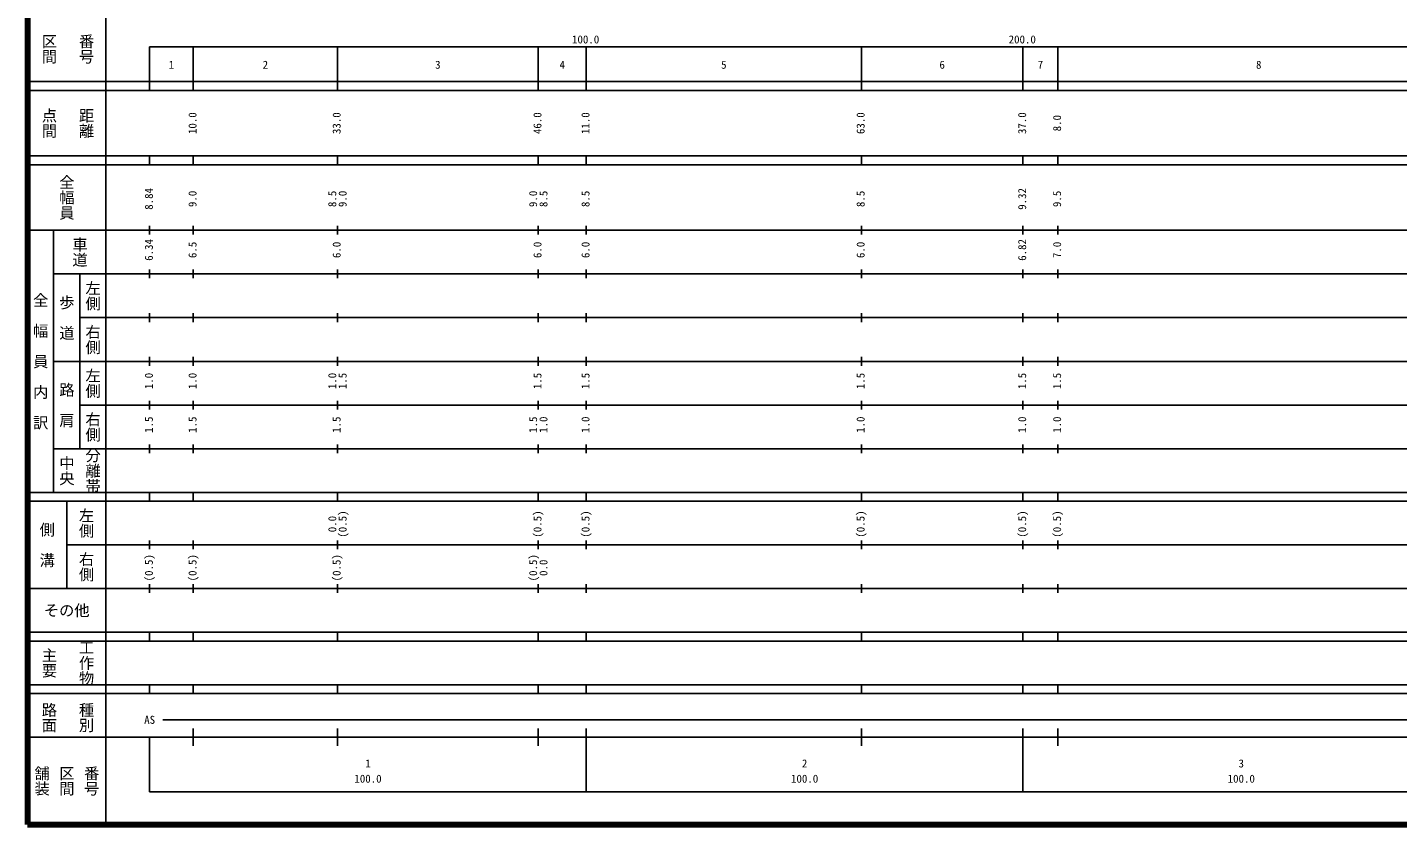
# Model space of a CAD drawing. Units: millimetres on the paper, enlarged 1000 times. Extents: x 40000 to 680000, y 20000 to 380000.
# Drawn here: x 40000 to 353802, y 20000 to 202409 of the extents above; entities that cross this region are included whole.
import ezdxf
from ezdxf.enums import TextEntityAlignment as Align

# ---------------------------------------------------------------- set-up
doc = ezdxf.new("R2010")
doc.units = ezdxf.units.MM
doc.header["$LTSCALE"] = 1000
doc.layers.add('M-TTL', color=2, linetype='Continuous', lineweight=140)
doc.layers.add('M-TTL-BAND', color=7, linetype='Continuous', lineweight=25)
doc.styles.add('@ＭＳ ゴシック', font='')
doc.styles.add('ＭＳ ゴシック', font='')
doc.styles.get('@ＭＳ ゴシック').set_extended_font_data('@MS Gothic')
doc.styles.get('ＭＳ ゴシック').set_extended_font_data('MS Gothic')

msp = doc.modelspace()

# ---------------------------------------------------------------- linework, layer by layer
at = {"layer": 'M-TTL'}
for p, q in [((40000, 380000), (40000, 20000)), ((40000, 20000), (680000, 20000))]:
    msp.add_line(p, q, dxfattribs=at)
at = {"layer": 'M-TTL-BAND'}
for p, q in [((58000, 370000), (58000, 20000)), ((68000, 198000), (579000, 198000)), ((68000, 198000), (68000, 188000)), ((78000, 188000), (78000, 198000)), ((111000, 188000), (111000, 198000)), ((157000, 188000), (157000, 198000)), ((168000, 188000), (168000, 198000)), ((231000, 188000), (231000, 198000)), ((268000, 188000), (268000, 198000)), ((276000, 188000), (276000, 198000)), ((40000, 190000), (579000, 190000)), ((40000, 188000), (579000, 188000)), ((40000, 173000), (579000, 173000)), ((68000, 171000), (68000, 173000)), ((78000, 171000), (78000, 173000)), ((111000, 171000), (111000, 173000)), ((157000, 171000), (157000, 173000)), ((168000, 171000), (168000, 173000)), ((231000, 171000), (231000, 173000)), ((268000, 171000), (268000, 173000)), ((276000, 171000), (276000, 173000)), ((40000, 171000), (579000, 171000)), ((68000, 155000), (68000, 157000)), ((78000, 155000), (78000, 157000)), ((111000, 155000), (111000, 157000)), ((157000, 155000), (157000, 157000)), ((168000, 155000), (168000, 157000)), ((231000, 155000), (231000, 157000)), ((268000, 155000), (268000, 157000)), ((276000, 155000), (276000, 157000)), ((40000, 156000), (579000, 156000)), ((46000, 96000), (46000, 156000)), ((46000, 146000), (579000, 146000)), ((52000, 146000), (52000, 106000)), ((68000, 145000), (68000, 147000)), ((78000, 145000), (78000, 147000)), ((111000, 145000), (111000, 147000)), ((157000, 145000), (157000, 147000)), ((168000, 145000), (168000, 147000)), ((231000, 145000), (231000, 147000)), ((268000, 145000), (268000, 147000)), ((276000, 145000), (276000, 147000)), ((52000, 136000), (579000, 136000)), ((68000, 135000), (68000, 137000)), ((78000, 135000), (78000, 137000)), ((111000, 135000), (111000, 137000)), ((157000, 135000), (157000, 137000)), ((168000, 135000), (168000, 137000)), ((231000, 135000), (231000, 137000)), ((268000, 135000), (268000, 137000)), ((276000, 135000), (276000, 137000)), ((46000, 126000), (579000, 126000)), ((68000, 125000), (68000, 127000)), ((78000, 125000), (78000, 127000)), ((111000, 125000), (111000, 127000)), ((157000, 125000), (157000, 127000)), ((168000, 125000), (168000, 127000)), ((231000, 125000), (231000, 127000)), ((268000, 125000), (268000, 127000)), ((276000, 125000), (276000, 127000)), ((68000, 115000), (68000, 117000)), ((78000, 115000), (78000, 117000)), ((111000, 115000), (111000, 117000)), ((157000, 115000), (157000, 117000)), ((168000, 115000), (168000, 117000)), ((231000, 115000), (231000, 117000)), ((268000, 115000), (268000, 117000)), ((276000, 115000), (276000, 117000)), ((52000, 116000), (579000, 116000)), ((68000, 105000), (68000, 107000)), ((78000, 105000), (78000, 107000)), ((111000, 105000), (111000, 107000)), ((157000, 105000), (157000, 107000)), ((168000, 105000), (168000, 107000)), ((231000, 105000), (231000, 107000)), ((268000, 105000), (268000, 107000)), ((276000, 105000), (276000, 107000)), ((46000, 106000), (579000, 106000)), ((40000, 96000), (579000, 96000)), ((68000, 94000), (68000, 96000)), ((78000, 94000), (78000, 96000)), ((111000, 94000), (111000, 96000)), ((157000, 94000), (157000, 96000)), ((168000, 94000), (168000, 96000)), ((231000, 94000), (231000, 96000)), ((268000, 94000), (268000, 96000)), ((276000, 94000), (276000, 96000)), ((40000, 94000), (579000, 94000)), ((49000, 94000), (49000, 74000)), ((68000, 83000), (68000, 85000)), ((78000, 83000), (78000, 85000)), ((111000, 83000), (111000, 85000)), ((157000, 83000), (157000, 85000)), ((168000, 83000), (168000, 85000)), ((231000, 83000), (231000, 85000)), ((268000, 83000), (268000, 85000)), ((276000, 83000), (276000, 85000)), ((49000, 84000), (579000, 84000)), ((40000, 74000), (579000, 74000)), ((68000, 73000), (68000, 75000)), ((78000, 73000), (78000, 75000)), ((111000, 73000), (111000, 75000)), ((157000, 73000), (157000, 75000)), ((168000, 73000), (168000, 75000)), ((231000, 73000), (231000, 75000)), ((268000, 73000), (268000, 75000)), ((276000, 73000), (276000, 75000)), ((40000, 64000), (579000, 64000)), ((68000, 62000), (68000, 64000)), ((78000, 62000), (78000, 64000)), ((111000, 62000), (111000, 64000)), ((157000, 62000), (157000, 64000)), ((168000, 62000), (168000, 64000)), ((231000, 62000), (231000, 64000)), ((268000, 62000), (268000, 64000)), ((276000, 62000), (276000, 64000)), ((40000, 62000), (579000, 62000)), ((40000, 52000), (579000, 52000)), ((68000, 50000), (68000, 52000)), ((78000, 50000), (78000, 52000)), ((111000, 50000), (111000, 52000)), ((157000, 50000), (157000, 52000)), ((168000, 50000), (168000, 52000)), ((231000, 50000), (231000, 52000)), ((268000, 50000), (268000, 52000)), ((276000, 50000), (276000, 52000)), ((40000, 50000), (579000, 50000)), ((71000, 44000), (565000, 44000)), ((78000, 38000), (78000, 42000)), ((111000, 38000), (111000, 42000)), ((157000, 38000), (157000, 42000)), ((168000, 27500), (168000, 42000)), ((231000, 38000), (231000, 42000)), ((268000, 27500), (268000, 42000)), ((276000, 38000), (276000, 42000)), ((40000, 40000), (579000, 40000)), ((68000, 40000), (68000, 27500)), ((68000, 27500), (579000, 27500))]:
    msp.add_line(p, q, dxfattribs=at)

# ---------------------------------------------------------------- texts
at = {"layer": 'M-TTL-BAND', "style": '@ＭＳ ゴシック'}
for s, p in [('区間', (45000, 197500)), ('番号', (53500, 197500)), ('点間', (45000, 180500)), ('距離', (53500, 180500)), ('全幅員', (49000, 163500)), ('車道', (52000, 151000)), ('左側', (55000, 141000)), ('全\u3000幅\u3000員\u3000内\u3000訳', (43000, 126000)), ('歩\u3000道', (49000, 136000)), ('右側', (55000, 131000)), ('左側', (55000, 121000)), ('路\u3000肩', (49000, 116000)), ('右側', (55000, 111000)), ('中央', (49000, 101000)), ('分離帯', (55000, 101000)), ('左側', (53500, 89000)), ('側\u3000溝', (44500, 84000)), ('右側', (53500, 79000)), ('主要', (45000, 57000)), ('工作物', (53500, 57000)), ('路面', (45000, 44500)), ('種別', (53500, 44500)), ('舗装', (43333, 30000)), ('区間', (49000, 30000)), ('番号', (54667, 30000))]:
    msp.add_text(s, height=2566, rotation=270, dxfattribs=at).set_placement(p, align=Align.MIDDLE_CENTER)
at = {"layer": 'M-TTL-BAND', "style": 'ＭＳ ゴシック'}
for s, p in [('100.0', (167844, 198195)), ('200.0', (267844, 198195)), ('1', (73000, 192405)), ('2', (94500, 192405)), ('3', (134000, 192405)), ('4', (162500, 192405)), ('5', (199500, 192405)), ('6', (249500, 192405)), ('7', (272000, 192405)), ('8', (322000, 192405)), ('AS', (68000, 42500)), ('1', (118000, 32523)), ('2', (218000, 32523)), ('3', (318000, 32523)), ('100.0', (118000, 29033)), ('100.0', (218000, 29033)), ('100.0', (318000, 29033))]:
    msp.add_text(s, height=1833, dxfattribs=at).set_placement(p, align=Align.BOTTOM_CENTER)
for s, p in [('10.0', (79279, 180500)), ('33.0', (112279, 180500)), ('46.0', (158279, 180500)), ('11.0', (169279, 180500)), ('63.0', (232279, 180500)), ('37.0', (269279, 180500)), ('8.0', (277279, 180500)), ('8.84', (69279, 163174)), ('9.0', (79279, 163174)), ('8.5', (111279, 163174)), ('9.0', (113649, 163174)), ('9.0', (157279, 163174)), ('8.5', (159649, 163174)), ('8.5', (169279, 163174)), ('8.5', (232279, 163174)), ('9.32', (269279, 163174)), ('9.5', (277279, 163174)), ('6.34', (69279, 151500)), ('6.82', (269279, 151500)), ('6.5', (79279, 151500)), ('6.0', (112279, 151500)), ('6.0', (158279, 151500)), ('6.0', (169279, 151500)), ('6.0', (232279, 151500)), ('7.0', (277279, 151500)), ('1.0', (69279, 121500)), ('1.0', (79279, 121500)), ('1.0', (111279, 121500)), ('1.5', (113649, 121500)), ('1.5', (158279, 121500)), ('1.5', (169279, 121500)), ('1.5', (232279, 121500)), ('1.5', (269279, 121500)), ('1.5', (277279, 121500)), ('1.5', (69279, 111500)), ('1.5', (79279, 111500)), ('1.5', (112279, 111500)), ('1.5', (157279, 111500)), ('1.0', (159649, 111500)), ('1.0', (169279, 111500)), ('1.0', (232279, 111500)), ('1.0', (269279, 111500)), ('1.0', (277279, 111500)), ('(0.5)', (113649, 88764)), ('(0.5)', (158279, 88764)), ('(0.5)', (169279, 88764)), ('(0.5)', (232279, 88764)), ('(0.5)', (269279, 88764)), ('(0.5)', (277279, 88764)), ('0.0', (111279, 88764)), ('(0.5)', (69279, 78764)), ('(0.5)', (79279, 78764)), ('(0.5)', (112279, 78764)), ('(0.5)', (157279, 78764)), ('0.0', (159649, 78764))]:
    msp.add_text(s, height=1833, rotation=90, dxfattribs=at).set_placement(p, align=Align.BOTTOM_CENTER)
msp.add_text('その他', height=2566, dxfattribs=at).set_placement((49000, 69000), align=Align.MIDDLE_CENTER)

doc.saveas('drawing.dxf')
